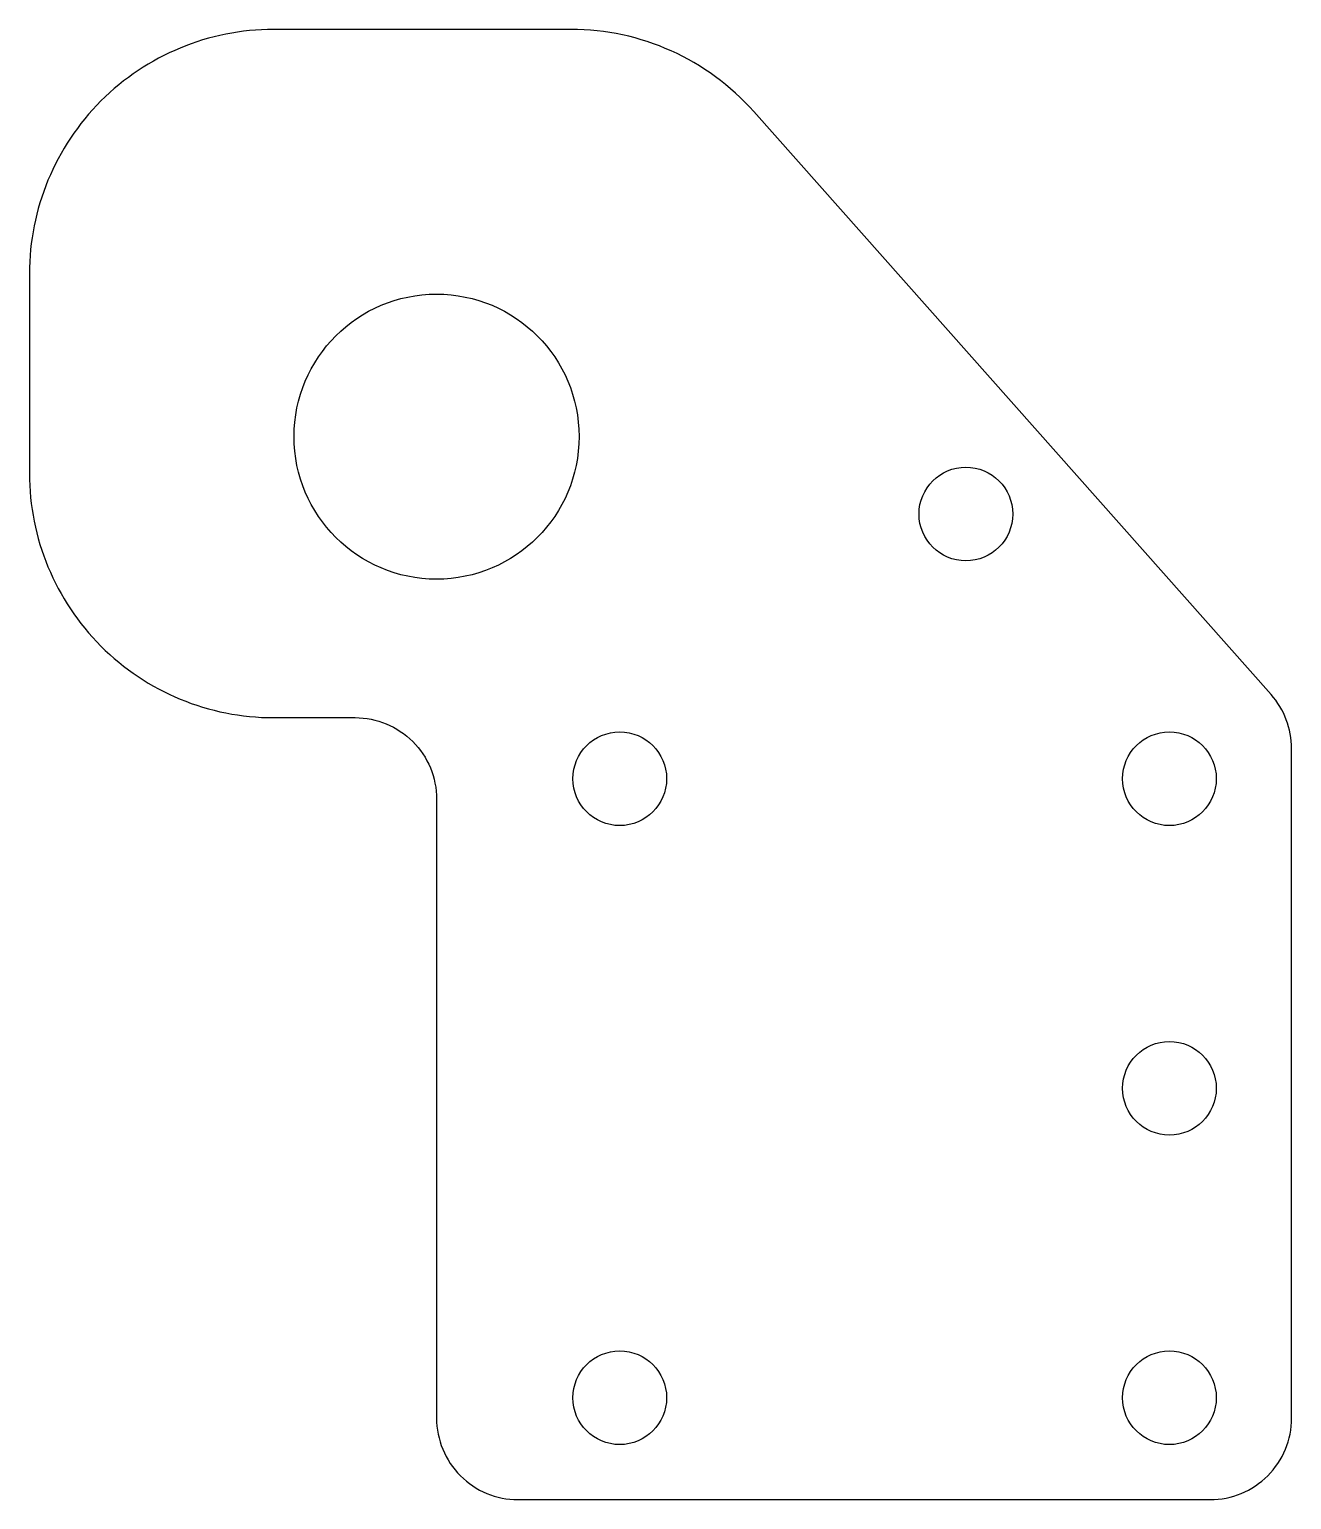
# Model space of a CAD drawing. Header units: millimetres. Extents: x -20.5 to 10.5, y -10.1 to 26.
import ezdxf

# ---------------------------------------------------------------- set-up
doc = ezdxf.new("R2010")
doc.units = ezdxf.units.MM

msp = doc.modelspace()

# ---------------------------------------------------------------- linework, layer by layer
msp.add_lwpolyline([(-2.71, 23.983, 0.214421), (-7.197, 26), (-14.5, 26, 0.414214), (-20.5, 20), (-20.5, 15.1, 0.414214), (-14.5, 9.1), (-12.5, 9.1, -0.414214), (-10.5, 7.1), (-10.5, -8.1, 0.414214), (-8.5, -10.1), (8.5, -10.1, 0.414214), (10.5, -8.1), (10.5, 8.34, 0.183496), (9.996, 9.668)], format="xyb", close=True)
for centre, radius in [((-10.5, 16), 3.5), ((2.5, 14.1), 1.15), ((-6, 7.6), 1.15), ((7.5, 7.6), 1.15), ((7.5, 0), 1.15), ((-6, -7.6), 1.15), ((7.5, -7.6), 1.15)]:
    msp.add_circle(centre, radius)

doc.saveas('drawing.dxf')
